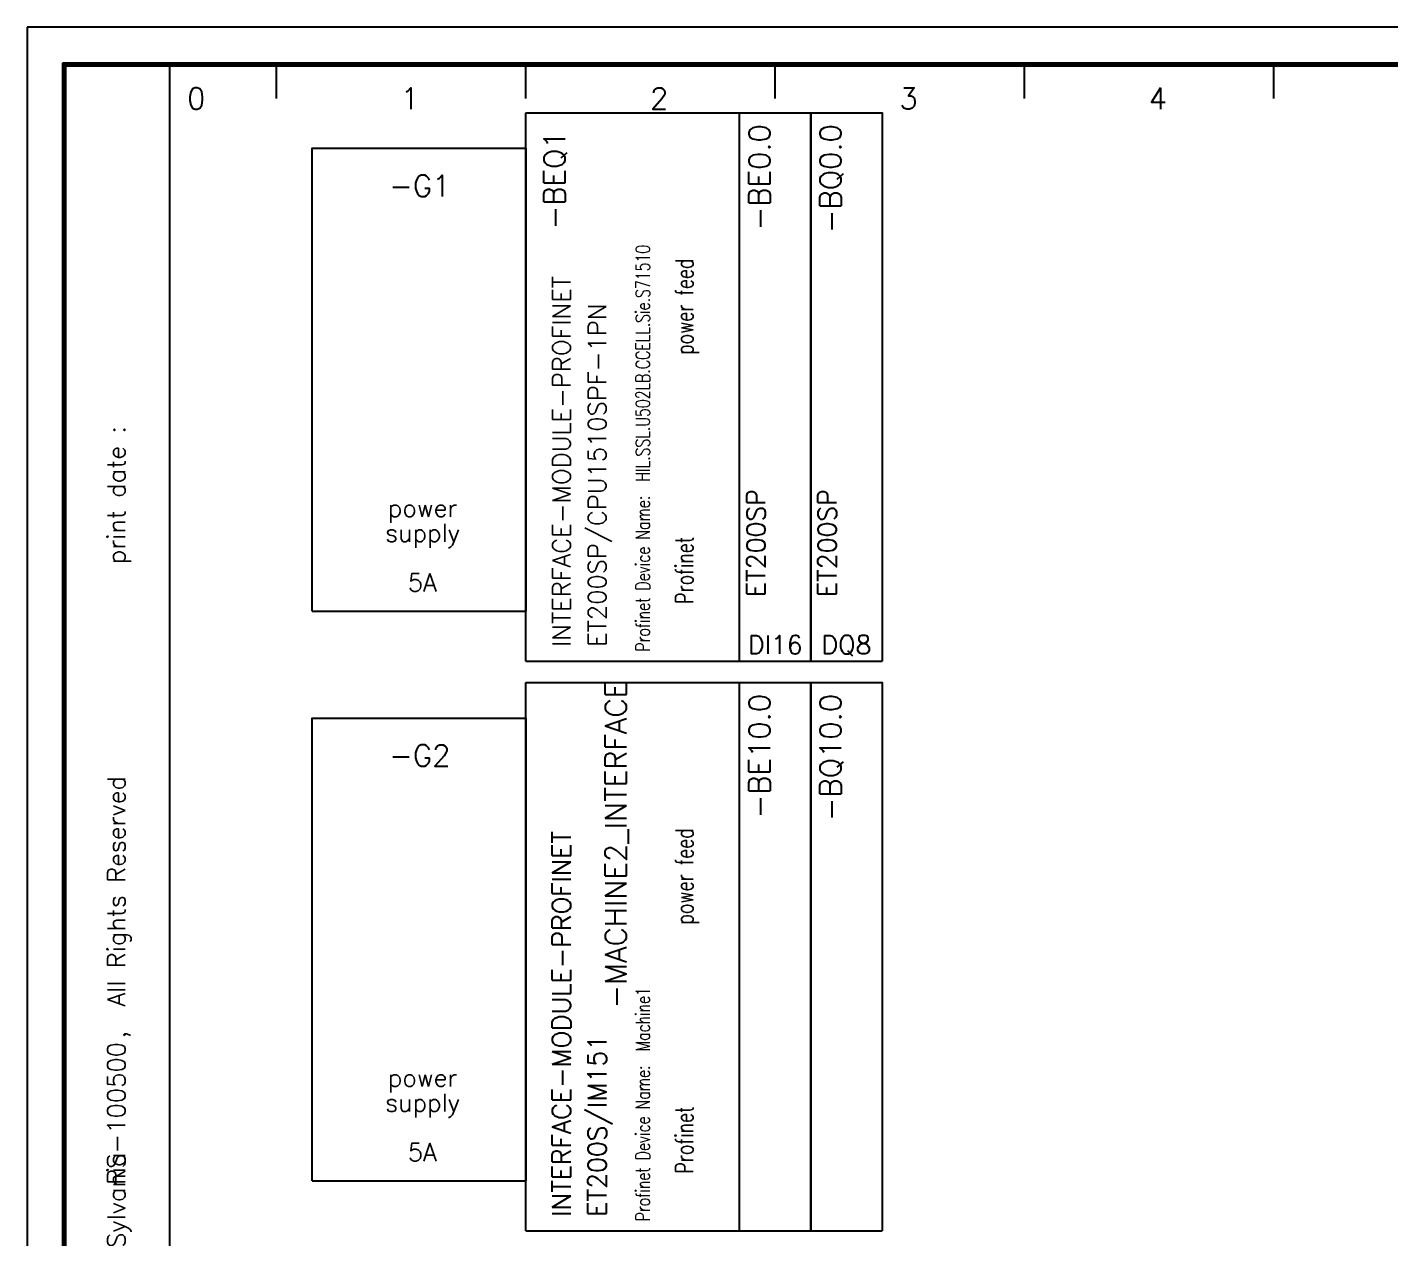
# Model space of a CAD drawing. Extents: x 0 to 420, y 0 to 297.
# Drawn here: x 0 to 191.4, y 126.9 to 297 of the extents above; entities that cross this region are included whole.
import ezdxf
from ezdxf.enums import TextEntityAlignment as Align

# ---------------------------------------------------------------- set-up
doc = ezdxf.new("R2010")
doc.units = 0
doc.header["$LTSCALE"] = 25
for name, color, linetype in [('ECS_LEV_PG_FRAME', 7, 'CONTINUOUS'), ('ECS_LEV_PG_LADDER', 7, 'CONTINUOUS'), ('ECS_LEV_PH_DATA', 7, 'CONTINUOUS'), ('ECS_LEV_PH_LOGO', 7, 'CONTINUOUS'), ('ECS_LEV_SYM', 7, 'CONTINUOUS'), ('ECS_LEV_SYM_CPOINT', 7, 'CONTINUOUS'), ('ECS_LEV_SYM_DEVID', 7, 'CONTINUOUS'), ('ECS_LEV_SYM_GEO_SCM', 7, 'CONTINUOUS'), ('ECS_LEV_SYM_TEXT', 7, 'CONTINUOUS'), ('ECS_LEV_SYMCR', 7, 'CONTINUOUS'), ('ECS_LXV_TEXT', 7, 'CONTINUOUS')]:
    doc.layers.add(name, color=color, linetype=linetype)
doc.styles.add('ROMANS', font='ROMANS.SHX', dxfattribs={"oblique": 0.017453})
doc.styles.get("Standard").update_dxf_attribs({"font": 'romans.shx'})

# ---------------------------------------------------------------- blocks, each defined once
blk = doc.blocks.new('__TEXT_')
blk = doc.blocks.new('sylvania')
at = {"layer": 'ECS_LXV_TEXT', "color": 7, "linetype": 'Continuous'}
ref = blk.add_blockref('__TEXT_', (0, 0), dxfattribs=at)
ref.add_attrib('ECS_T_TEXT_0.0', 'Copyright (C) OSRAM Sylvania', dxfattribs={"color": 7, "linetype": 'Continuous', "height": 2.5, "rotation": 89.9985, "style": 'ROMANS'}).set_placement((-127.5, 139), align=Align.MIDDLE_RIGHT)
blk = doc.blocks.new('SSYLVANIA_0_S7_300P5K')
at = {"layer": 'ECS_LEV_SYM_GEO_SCM', "color": 0, "linetype": 'Continuous', "ltscale": 0.5}
for points in [[(0, -65), (0, 0), (30, 0), (30, -65)], [(0, -65), (30, -65)]]:
    blk.add_lwpolyline(points, dxfattribs=at)
at = {"layer": 'ECS_LEV_SYM_DEVID', "color": 7, "linetype": 'Continuous', "style": 'ROMANS'}
for tag, p in [('ECS_T_DEVID_3', (15.1, 3.15)), ('ECS_T_DEVID_2', (15.1, -1.05)), ('ECS_T_DEVID_1', (15.1, -5.25))]:
    blk.add_attdef(tag, text='', height=3, dxfattribs=at).set_placement(p, align=Align.MIDDLE_CENTER)
at = {"layer": 'ECS_LEV_SYM_TEXT', "color": 7, "linetype": 'Continuous', "style": 'ROMANS'}
for tag, p in [('ECS_T_TEXT_2.1', (15.5, -50.5)), ('ECS_T_TEXT_2.2', (15.56, -54))]:
    blk.add_attdef(tag, text='', height=2.5, dxfattribs=at).set_placement(p, align=Align.MIDDLE_CENTER)
blk.add_attdef('ECS_T_TEXT_1.0', text='', height=2.5, dxfattribs=at).set_placement((17.5, -60.96), align=Align.MIDDLE_RIGHT)
at = {"layer": 'ECS_LEV_SYMCR', "color": 0, "linetype": 'Continuous', "style": 'ROMANS'}
for tag, p in [('ECS_T_CRC_TEXT_P', (15.1, -9)), ('ECS_T_CRC_TEXT_N', (15.1, -12.75))]:
    blk.add_attdef(tag, text='', height=2.5, dxfattribs=at).set_placement(p, align=Align.MIDDLE_CENTER)
blk = doc.blocks.new('SEDLHL_ET200SIMPNK')
at = {"layer": 'ECS_LEV_SYM_GEO_SCM', "color": 0, "linetype": 'Continuous', "ltscale": 0.5}
for p, q in [((0, 0), (10, 0)), ((0, -77), (0, 0))]:
    blk.add_line(p, q, dxfattribs=at)
at = {"layer": 'ECS_LEV_SYM_GEO_SCM', "color": 0, "linetype": 'Continuous'}
for p in [(10, 0), (30, -77)]:
    blk.add_line(p, (30, 0), dxfattribs=at)
at = {"layer": 'ECS_LEV_SYM_GEO_SCM', "color": 0, "linetype": 'Continuous', "ltscale": 0.5}
blk.add_lwpolyline([(0, -77), (30, -77)], dxfattribs=at)
at = {"layer": 'ECS_LEV_SYM_CPOINT', "color": 7, "linetype": 'Continuous', "style": 'ROMANS'}
for tag, p in [('ECS_T_CPOINT_002', (5, -75)), ('ECS_T_CPOINT_001', (10, -75))]:
    blk.add_attdef(tag, text='', height=2.5, rotation=90, dxfattribs=at).set_placement(p, align=Align.MIDDLE_LEFT)
at = {"layer": 'ECS_LEV_SYM_DEVID', "color": 7, "linetype": 'Continuous'}
for tag, p in [('ECS_T_DEVID_3', (-5.9, -2.5)), ('ECS_T_DEVID_2', (-1.7, -2.5)), ('ECS_T_DEVID_1', (2.5, -2.5))]:
    blk.add_attdef(tag, text='', height=3, rotation=90, dxfattribs=at).set_placement(p, align=Align.TOP_RIGHT)
at = {"layer": 'ECS_LEV_SYM_TEXT', "color": 7, "linetype": 'Continuous', "style": 'ROMANS', "width": 0.725}
for tag, height, p in [('ECS_T_TEXT_2.0', 2.5, (21, -34)), ('ECS_T_TEXT_3.0', 2.5, (21, -69)), ('ECS_T_TEXT_1.0', 2, (15.4145, -75.6636))]:
    blk.add_attdef(tag, text='', height=height, rotation=90, dxfattribs=at).set_placement(p, align=Align.TOP_LEFT)
blk = doc.blocks.new('__PHTEXT_')
blk = doc.blocks.new('SEDLHL_0_SPS1CK')
at = {"layer": 'ECS_LEV_SYM_GEO_SCM', "color": 0, "linetype": 'Continuous', "ltscale": 0.5}
for points in [[(0, -77), (0, 0), (10, 0), (10, -77)], [(0, -77), (10, -77)]]:
    blk.add_lwpolyline(points, dxfattribs=at)
at = {"layer": 'ECS_LEV_SYM_CPOINT', "color": 7, "linetype": 'Continuous', "style": 'ROMANS'}
blk.add_attdef('ECS_T_CPOINT_002', text='', height=2.5, rotation=90, dxfattribs=at).set_placement((1, -68), align=Align.TOP_LEFT)
blk.add_attdef('ECS_T_CPOINT_001', text='', height=2.5, dxfattribs=at).set_placement((5, -76), align=Align.CENTER)
at = {"layer": 'ECS_LEV_SYM_DEVID', "color": 7, "linetype": 'Continuous'}
for tag, p in [('ECS_T_DEVID_3', (-5.6232, -1.6079)), ('ECS_T_DEVID_2', (-1.4232, -1.6079)), ('ECS_T_DEVID_1', (2.7768, -1.6079))]:
    blk.add_attdef(tag, text='', height=3, rotation=90, dxfattribs=at).set_placement(p, align=Align.MIDDLE_RIGHT)
at = {"layer": 'ECS_LEV_SYMCR', "color": 7, "linetype": 'Continuous'}
for tag, p in [('ECS_T_CRC_TEXT_P', (6.9768, -1.6079)), ('ECS_T_CRC_TEXT_N', (11.1768, -1.6079))]:
    blk.add_attdef(tag, text='', height=2.5, rotation=90, dxfattribs=at).set_placement(p, align=Align.MIDDLE_RIGHT)

msp = doc.modelspace()

# ---------------------------------------------------------------- linework, layer by layer
at = {"layer": 'ECS_LEV_PG_FRAME', "color": 7, "linetype": 'Continuous'}
for p, q in [((420, 297), (0, 297)), ((0, 297), (0, 0))]:
    msp.add_line(p, q, dxfattribs=at)
at = {"layer": 'ECS_LEV_PG_LADDER', "linetype": 'Continuous'}
for p, q in [((35, 287), (35, 292)), ((70, 287), (70, 292)), ((105, 287), (105, 292)), ((140, 287), (140, 292)), ((175, 287), (175, 292))]:
    msp.add_line(p, q, dxfattribs=at)
at = {"layer": 'ECS_LEV_PH_DATA', "linetype": 'Continuous', "ltscale": 0.33}
for p, q in [((5, 292), (415, 292)), ((5, 5), (5, 292)), ((5, 291.8), (415, 291.8)), ((5, 291.6), (415, 291.6)), ((5.2, 5), (5.2, 292)), ((5.4, 5), (5.4, 292)), ((20, 5), (20, 292))]:
    msp.add_line(p, q, dxfattribs=at)

# ---------------------------------------------------------------- block references
at = {"layer": 'ECS_LEV_PG_LADDER', "linetype": 'Continuous'}
ref = msp.add_blockref('__TEXT_', (-100, 47), dxfattribs=at)
ref.add_attrib('?', '0', dxfattribs={"linetype": 'Continuous', "height": 3, "style": 'ROMANS'}).set_placement((25, 287), align=Align.MIDDLE_RIGHT)
ref = msp.add_blockref('__TEXT_', (-70, 47), dxfattribs=at)
ref.add_attrib('?', '1', dxfattribs={"linetype": 'Continuous', "height": 3, "style": 'ROMANS'}).set_placement((55, 287), align=Align.MIDDLE_RIGHT)
ref = msp.add_blockref('__TEXT_', (-35, 47), dxfattribs=at)
ref.add_attrib('?', '2', dxfattribs={"linetype": 'Continuous', "height": 3, "style": 'ROMANS'}).set_placement((90, 287), align=Align.MIDDLE_RIGHT)
ref = msp.add_blockref('__TEXT_', (0, 47), dxfattribs=at)
ref.add_attrib('?', '3', dxfattribs={"linetype": 'Continuous', "height": 3, "style": 'ROMANS'}).set_placement((125, 287), align=Align.MIDDLE_RIGHT)
ref = msp.add_blockref('__TEXT_', (35, 47), dxfattribs=at)
ref.add_attrib('?', '4', dxfattribs={"linetype": 'Continuous', "height": 3, "style": 'ROMANS'}).set_placement((160, 287), align=Align.MIDDLE_RIGHT)
at = {"layer": 'ECS_LEV_PH_DATA', "linetype": 'Continuous'}
ref = msp.add_blockref('__TEXT_', (-430, 0), dxfattribs=at)
ref.add_attrib('ECS_T_TEXT_0.1', 'print date :', dxfattribs={"linetype": 'Continuous', "height": 2.5, "rotation": 89.9985, "style": 'ROMANS'}).set_placement((12.5, 241), align=Align.MIDDLE_RIGHT)
ref = msp.add_blockref('__TEXT_', (-430, 0), dxfattribs=at)
ref.add_attrib('ECS_T_TEXT_0.0', ',  All Rights Reserved', dxfattribs={"linetype": 'Continuous', "height": 2.5, "rotation": 89.9985, "style": 'ROMANS'}).set_placement((12.5, 155), align=Align.MIDDLE_LEFT)
ref = msp.add_blockref('__PHTEXT_', (0, 0), dxfattribs=at)
ref.add_attrib('?title03_0.0', 'RS-100500', dxfattribs={"height": 2.5, "rotation": 90, "style": 'ROMANS'}).set_placement((12.5, 154.5), align=Align.MIDDLE_RIGHT)
at = {"layer": 'ECS_LEV_PH_LOGO', "color": 7}
msp.add_blockref('sylvania', (140, 0), dxfattribs=at)
at = {"layer": 'ECS_LEV_SYM'}
ref = msp.add_blockref('SEDLHL_ET200SIMPNK', (70, 285), dxfattribs=at)
ref.add_attrib('ECS_T_TEXT_3.0', 'Profinet', dxfattribs={"layer": 'ECS_LEV_SYM_TEXT', "color": 7, "linetype": 'Continuous', "height": 2.5, "rotation": 90, "style": 'ROMANS', "width": 0.725}).set_placement((91, 216), align=Align.TOP_LEFT)
ref.add_attrib('ECS_T_TEXT_2.0', 'power feed', dxfattribs={"layer": 'ECS_LEV_SYM_TEXT', "color": 7, "linetype": 'Continuous', "height": 2.5, "rotation": 90, "style": 'ROMANS', "width": 0.725}).set_placement((91, 251), align=Align.TOP_LEFT)
ref.add_attrib('ECS_T_TEXT_1.0', 'Profinet Device Name:  HIL.SSL.U502LB.CCELL.Sie.S71510', dxfattribs={"layer": 'ECS_LEV_SYM_TEXT', "color": 7, "linetype": 'Continuous', "height": 2, "rotation": 90, "style": 'ROMANS', "width": 0.725}).set_placement((85.41, 209.34), align=Align.TOP_LEFT)
ref.add_attrib('ECS_T_CPOINT_002', 'INTERFACE-MODULE-PROFINET', dxfattribs={"layer": 'ECS_LEV_SYM_CPOINT', "color": 7, "linetype": 'Continuous', "height": 2.5, "rotation": 90}).set_placement((75, 210), align=Align.MIDDLE_LEFT)
ref.add_attrib('ECS_T_CPOINT_001', 'ET200SP/CPU1510SPF-1PN', dxfattribs={"layer": 'ECS_LEV_SYM_CPOINT', "color": 7, "linetype": 'Continuous', "height": 2.5, "rotation": 90}).set_placement((80, 210), align=Align.MIDDLE_LEFT)
ref.add_attrib('ECS_T_DEVID_1', '-BEQ1', dxfattribs={"layer": 'ECS_LEV_SYM_DEVID', "color": 7, "linetype": 'Continuous', "height": 3, "rotation": 90}).set_placement((72.5, 282.5), align=Align.TOP_RIGHT)
ref = msp.add_blockref('SEDLHL_0_SPS1CK', (100, 285), dxfattribs=at)
ref.add_attrib('ECS_T_CPOINT_002', 'ET200SP', dxfattribs={"layer": 'ECS_LEV_SYM_CPOINT', "color": 7, "linetype": 'Continuous', "height": 2.6, "rotation": 90}).set_placement((101, 217), align=Align.TOP_LEFT)
ref.add_attrib('ECS_T_CPOINT_001', 'DI16', dxfattribs={"layer": 'ECS_LEV_SYM_CPOINT', "color": 7, "linetype": 'Continuous', "height": 2.6}).set_placement((105, 209), align=Align.CENTER)
ref.add_attrib('ECS_T_DEVID_1', '-BE0.0', dxfattribs={"layer": 'ECS_LEV_SYM_DEVID', "color": 7, "linetype": 'Continuous', "height": 3, "rotation": 90}).set_placement((102.78, 283.39), align=Align.MIDDLE_RIGHT)
ref = msp.add_blockref('SEDLHL_0_SPS1CK', (110, 285), dxfattribs=at)
ref.add_attrib('ECS_T_CPOINT_002', 'ET200SP', dxfattribs={"layer": 'ECS_LEV_SYM_CPOINT', "color": 7, "linetype": 'Continuous', "height": 2.6, "rotation": 90}).set_placement((111, 217), align=Align.TOP_LEFT)
ref.add_attrib('ECS_T_CPOINT_001', 'DQ8', dxfattribs={"layer": 'ECS_LEV_SYM_CPOINT', "color": 7, "linetype": 'Continuous', "height": 2.6}).set_placement((115, 209), align=Align.CENTER)
ref.add_attrib('ECS_T_DEVID_1', '-BQ0.0', dxfattribs={"layer": 'ECS_LEV_SYM_DEVID', "color": 7, "linetype": 'Continuous', "height": 3, "rotation": 90}).set_placement((112.78, 283.39), align=Align.MIDDLE_RIGHT)
at = {"layer": 'ECS_LEV_SYM', "color": 7, "linetype": 'Continuous'}
ref = msp.add_blockref('SSYLVANIA_0_S7_300P5K', (40, 280), dxfattribs=at)
ref.add_attrib('ECS_T_TEXT_2.1', 'power', dxfattribs={"layer": 'ECS_LEV_SYM_TEXT', "color": 7, "linetype": 'Continuous', "height": 2.5, "style": 'ROMANS'}).set_placement((55.5, 229.5), align=Align.MIDDLE_CENTER)
ref.add_attrib('ECS_T_TEXT_2.2', 'supply', dxfattribs={"layer": 'ECS_LEV_SYM_TEXT', "color": 7, "linetype": 'Continuous', "height": 2.5, "style": 'ROMANS'}).set_placement((55.5, 226), align=Align.MIDDLE_CENTER)
ref.add_attrib('ECS_T_DEVID_1', '-G1', dxfattribs={"layer": 'ECS_LEV_SYM_DEVID', "color": 7, "linetype": 'Continuous', "height": 3}).set_placement((55.1, 274.75), align=Align.MIDDLE_CENTER)
ref.add_attrib('ECS_T_TEXT_1.0', '5A', dxfattribs={"layer": 'ECS_LEV_SYM_TEXT', "color": 7, "linetype": 'Continuous', "height": 2.5, "style": 'ROMANS'}).set_placement((57.5, 219.04), align=Align.MIDDLE_RIGHT)
at = {"layer": 'ECS_LEV_SYM'}
ref = msp.add_blockref('SEDLHL_ET200SIMPNK', (70, 205), dxfattribs=at)
ref.add_attrib('ECS_T_TEXT_3.0', 'Profinet', dxfattribs={"layer": 'ECS_LEV_SYM_TEXT', "color": 7, "linetype": 'Continuous', "height": 2.5, "rotation": 90, "style": 'ROMANS', "width": 0.725}).set_placement((91, 136), align=Align.TOP_LEFT)
ref.add_attrib('ECS_T_TEXT_2.0', 'power feed', dxfattribs={"layer": 'ECS_LEV_SYM_TEXT', "color": 7, "linetype": 'Continuous', "height": 2.5, "rotation": 90, "style": 'ROMANS', "width": 0.725}).set_placement((91, 171), align=Align.TOP_LEFT)
ref.add_attrib('ECS_T_TEXT_1.0', 'Profinet Device Name:  Machine1', dxfattribs={"layer": 'ECS_LEV_SYM_TEXT', "color": 7, "linetype": 'Continuous', "height": 2, "rotation": 90, "style": 'ROMANS', "width": 0.725}).set_placement((85.41, 129.34), align=Align.TOP_LEFT)
ref.add_attrib('ECS_T_CPOINT_002', 'INTERFACE-MODULE-PROFINET', dxfattribs={"layer": 'ECS_LEV_SYM_CPOINT', "color": 7, "linetype": 'Continuous', "height": 2.6, "rotation": 90}).set_placement((75, 130), align=Align.MIDDLE_LEFT)
ref.add_attrib('ECS_T_CPOINT_001', 'ET200S/IM151', dxfattribs={"layer": 'ECS_LEV_SYM_CPOINT', "color": 7, "linetype": 'Continuous', "height": 2.6, "rotation": 90}).set_placement((80, 130), align=Align.MIDDLE_LEFT)
ref.add_attrib('ECS_T_DEVID_1', '-MACHINE2_INTERFACE', dxfattribs={"layer": 'ECS_LEV_SYM_DEVID', "color": 7, "linetype": 'Continuous', "height": 3, "rotation": 90}).set_placement((81.12, 205.23), align=Align.TOP_RIGHT)
ref = msp.add_blockref('SEDLHL_0_SPS1CK', (100, 205), dxfattribs=at)
ref.add_attrib('ECS_T_DEVID_1', '-BE10.0', dxfattribs={"layer": 'ECS_LEV_SYM_DEVID', "color": 7, "linetype": 'Continuous', "height": 3, "rotation": 90}).set_placement((102.78, 203.39), align=Align.MIDDLE_RIGHT)
ref = msp.add_blockref('SEDLHL_0_SPS1CK', (110, 205), dxfattribs=at)
ref.add_attrib('ECS_T_DEVID_1', '-BQ10.0', dxfattribs={"layer": 'ECS_LEV_SYM_DEVID', "color": 7, "linetype": 'Continuous', "height": 3, "rotation": 90}).set_placement((112.78, 203.39), align=Align.MIDDLE_RIGHT)
at = {"layer": 'ECS_LEV_SYM', "color": 7, "linetype": 'Continuous'}
ref = msp.add_blockref('SSYLVANIA_0_S7_300P5K', (40, 200), dxfattribs=at)
ref.add_attrib('ECS_T_TEXT_2.1', 'power', dxfattribs={"layer": 'ECS_LEV_SYM_TEXT', "color": 7, "linetype": 'Continuous', "height": 2.5, "style": 'ROMANS'}).set_placement((55.5, 149.5), align=Align.MIDDLE_CENTER)
ref.add_attrib('ECS_T_TEXT_2.2', 'supply', dxfattribs={"layer": 'ECS_LEV_SYM_TEXT', "color": 7, "linetype": 'Continuous', "height": 2.5, "style": 'ROMANS'}).set_placement((55.5, 146), align=Align.MIDDLE_CENTER)
ref.add_attrib('ECS_T_DEVID_1', '-G2', dxfattribs={"layer": 'ECS_LEV_SYM_DEVID', "color": 7, "linetype": 'Continuous', "height": 3}).set_placement((55.1, 194.75), align=Align.MIDDLE_CENTER)
ref.add_attrib('ECS_T_TEXT_1.0', '5A', dxfattribs={"layer": 'ECS_LEV_SYM_TEXT', "color": 7, "linetype": 'Continuous', "height": 2.5, "style": 'ROMANS'}).set_placement((57.5, 139.04), align=Align.MIDDLE_RIGHT)

doc.saveas('drawing.dxf')
